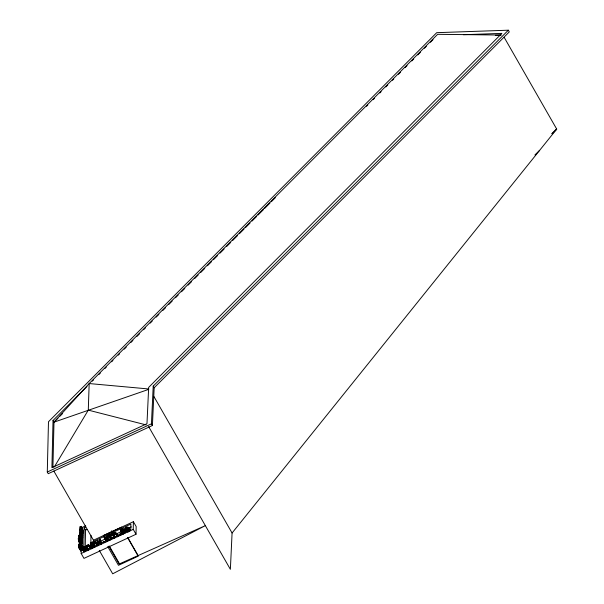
<?xml version="1.0" encoding="UTF-8"?>
<svg xmlns="http://www.w3.org/2000/svg" width="604" height="604" viewBox="0 0 604 604"><rect width="100%" height="100%" fill="white"/><g stroke="black" fill="none" stroke-linecap="round" stroke-linejoin="round"><path stroke-width="0.91" d="M79.72 537.341L82.31 543.434L79.72 537.341L78.596 537.809L79.169 539.281L80.294 538.813L80.543 540.044L80.589 539.38M79.041 545.133C79.69 547.632 77.984 543.374 79.184 544.415M81.344 548.017L79.924 545.654L80.045 547.284L78.92 547.76L78.694 547.081L78.588 546.341L80.355 545.555L80.015 543.66L81.721 547.617L81.54 546.227L80.407 546.718M93.363 540.255L133.378 521.705L136.172 526.575L136.021 534.253L83.971 558.383L81.178 553.513L81.268 548.893M85.715 526.99L84.152 527.715L83.699 551.142L130.758 529.323L130.864 524.068L90.842 542.626L91.77 544.249M85.149 550.765L85.549 530.146L84.152 527.715M90.842 542.626L90.985 535.355M136.021 534.253L133.235 529.383L133.378 521.705M47.286 472.018L48.479 421.766L436.715 32.676L508.349 30.2L509.308 31.876L154.163 387.798L152.404 425.51L48.245 473.687L47.286 472.018L151.445 423.834L153.212 386.13L508.349 30.2M86.976 386.477L53.031 420.49L51.914 467.677L146.976 423.706L148.675 387.383L501.894 33.386L463.366 34.715M52.918 467.504L53.99 422.166L53.031 420.49M86.991 545.676L86.244 546.016L86.999 545.306L88.139 550.131L87.452 550.448L84.545 547.934L85.194 551.475L84.507 551.792L81.049 548.387L81.834 547.662L84.417 550.712L81.834 547.662M84.417 550.712L83.745 546.794L84.356 546.514L87.27 549.036L84.356 546.514M91.038 547.685L90.366 543.766L90.978 543.487L93.877 546.386L92.865 542.996L93.628 542.279L94.76 547.111L94.073 547.42L91.166 544.914L91.816 548.455L91.129 548.764L87.671 545.367L88.456 544.642L91.038 547.685L88.456 544.642M93.877 546.386L92.88 542.626M97.591 540.837L96.98 541.116L97.599 540.467L100.498 543.366L99.486 539.976L100.249 539.259L101.381 544.083L100.694 544.4L97.788 541.886L98.437 545.435L97.75 545.744L94.292 542.347L95.077 541.614L97.659 544.665L95.077 541.614M100.498 543.366L99.501 539.599M106.576 541.712L103.39 535.869L104.13 535.529L107.331 541.003M107.323 541.373L104.13 535.529M104.228 541.516L103.284 541.947L104.228 541.516L104.817 542.52M106.553 540.067L106.81 539.062L106.561 539.689M107.18 536.095L106.176 539.41L107.18 536.095L108.116 535.665L107.119 538.791L110.555 539.9M111.559 539.13L108.395 534.48L109.143 533.762C110.162 537.605 111.665 537.922 113.612 538.089M109.377 536.163L108.879 536.39L108.554 535.839L109.06 535.235L108.403 534.102M108.879 536.39L108.561 535.461M113.265 537.492C111.853 540.459 109.558 535.22 109.135 534.14L109.143 533.762M110.6 538.255L109.392 535.786M110.819 538.572L110.608 537.877M111.045 538.828L111.566 538.753M111.332 534.57L109.807 534.895L111.332 534.57L111.657 535.121L110.124 535.824M114.526 538.089L111.332 532.237L112.08 531.905L115.273 537.379M111.657 535.121L111.34 534.193M115.266 537.749L112.08 531.905M113.454 533.491L113.227 534.253L113.454 533.491C115.19 530.878 117.901 534.034 118.225 536.027M113.446 533.868L113.718 533.151M113.997 533.808L113.552 534.812L114.262 533.558L115.492 533.324L117.478 536.367M113.711 533.528L114.028 532.871M113.99 534.185L114.262 533.558M114.02 533.249L114.398 532.66M114.254 533.936L114.556 533.385M114.39 533.03L114.745 532.532M114.549 533.762L114.835 533.279M114.828 533.657L115.077 533.241M114.737 532.902L115.085 532.471M115.07 532.841L116.504 533.521L118.21 536.405L117.47 536.745L115.296 533.256M119.909 535.627L119.335 534.253L120.279 533.823L120.868 534.819M120.853 535.197L120.279 533.823M120.536 530.561L120.506 531.195L121.042 529.768L122.597 529.044L123.397 528.945L123.76 530.04C117.387 532.215 124.877 530.342 125.239 532.381M120.928 532.033L120.558 531.09L121.283 532.252L124.371 532.267L123.669 533.324L121.721 533.566L122.151 534.306M120.528 530.931L120.634 530.289M120.619 530.659L120.792 530.025M120.785 530.395L121.042 529.768M121.283 532.252L122.861 532.154M121.366 531.271L121.653 530.486M121.034 530.138L121.359 529.527M121.532 531.467L121.412 530.357M121.721 533.566L124.371 532.267M121.751 531.565L121.54 531.097M121.351 529.904L121.751 529.323M121.759 533.543L122.159 533.936M122.031 531.573L124.401 530.901L125.209 531.731L125.096 532.947M121.736 529.693L122.159 529.164M122.151 529.534L122.597 529.044M123.76 530.04L123.397 528.945M124.998 529.753L124.983 528.938L125.662 531.127L127.822 531.965M129.384 528.9L129.399 528.523C128.788 526.318 125.179 526.65 125.051 528.885C125.707 526.937 128.765 526.862 129.384 528.9L126.138 530.38C127.429 533.219 129.943 528.787 130.275 530.221M125.126 530.206L125.005 529.376M125.202 532.66L125.209 531.731M125.662 531.127L127.331 531.611M125.843 529.874L125.723 529.021L125.843 529.874L128.365 528.726L127.112 528.002L125.783 528.915L126.289 527.949L127.376 527.632L128.38 528.349L125.851 529.504M126.138 530.38L129.399 528.523M126.364 530.712L126.145 530.01M126.629 530.961L126.372 530.335M126.915 531.135L126.636 530.584M127.225 531.248L126.923 530.765M127.535 531.293L127.233 530.871M127.859 531.278L129.815 529.519M54.307 466.952L88.282 410.124L89.181 383.555L437.651 34.315L500.995 35.04M111.551 532.668L111.619 530.78M153.854 396.42L232.079 533.007L230.373 569.323L148.584 426.507M81.057 545.933L79.237 542.339L79.298 541.101L78.271 538.768L79.403 538.292L82.303 543.857L79.403 538.292M79.743 538.028L78.505 535.642L79.653 534.85L82.529 540.739L79.653 534.85M80.189 535.431L79.577 533.732L80.702 533.256L82.348 535.876L80.785 532.094L79.637 532.902L80.762 532.434M80.483 531.414L79.871 529.7L80.996 529.225L83.042 533.725L81.381 531.429L82.952 535.001M80.74 530.803L79.917 529.081L81.042 528.613L82.68 531.377C83.216 528.447 78.792 525.918 80.604 529.693M80.687 528.545L80.083 526.831L81.208 526.363L83.254 530.863L81.593 528.56L83.156 532.132M80.317 538.489L80.611 539.055M81.834 539.41L82.423 542.143L80.377 537.673L79.252 538.141M82.718 538.172L80.626 534.344L79.494 534.819L81.593 538.64L82.74 537.87L81.17 534.298L82.808 536.896L81.683 537.364M80.626 534.344L82.257 537.107L80.702 533.256M80.808 531.799L79.683 532.275L80.808 531.799L82.929 535.303L81.797 535.771M80.891 530.659L79.766 531.127L80.891 530.659L82.469 534.238L80.83 531.482M80.913 530.395L82.559 533.007L80.996 529.225M83.141 532.434L81.042 528.613M81.125 527.526L82.771 530.138L81.208 526.363M80.347 545.571L80.257 544.302L81.721 548.153M78.875 546.877L79.66 549.323L80.793 548.847L80.891 547.443L81.668 550.501L81.668 548.862M81.6 545.178L82.099 546.605L81.6 545.178L79.668 546.235L80.793 545.767M82.808 536.896L80.785 532.094M125.715 529.391L125.798 528.545M81.593 549.557C79.977 548.961 80.06 551.512 80.77 550.621M124.975 529.308L125.058 528.508M80.725 541.199L80.498 541.712L82.182 545.457L80.257 541.577L80.43 540.633M79.396 541.599L79.434 542.369M108.116 535.665L107.127 538.421L110.562 539.531M232.079 533.007L556.714 129.097L504.257 37.508M148.75 389.361L53.99 422.166L89.181 383.555L148.705 388.968M92.299 381.139L93.628 379.803M98.95 374.465L100.287 373.136M104.945 368.463L106.274 367.134M111.597 361.796L112.933 360.46M118.256 355.122L119.584 353.793M124.243 349.12L126.244 347.119M130.902 342.453L132.895 340.452M136.889 336.451L139.554 333.778M143.548 329.776L145.541 327.776M150.2 323.11L152.2 321.109M156.187 317.108L158.852 314.435M162.846 310.433L165.511 307.768M168.833 304.431L172.163 301.094M175.492 297.764L178.15 295.092M181.479 291.762L184.809 288.425M188.138 285.088L191.46 281.751M194.79 278.421L198.12 275.084M200.785 272.419L204.771 268.41M207.436 265.745L211.43 261.743M213.423 259.743L217.417 255.741M220.083 253.076L224.076 249.067M226.734 246.402L230.728 242.4M232.729 240.4L237.387 235.734M239.38 233.733L244.039 229.059M245.375 227.723L250.033 223.057M252.027 221.056L256.685 216.391M258.021 215.054L263.344 209.716M264.673 208.38L269.996 203.05M271.332 201.713L275.326 197.712M366.5 106.327L367.836 104.998M373.159 99.66L374.488 98.324M379.81 92.993L381.147 91.657M385.805 86.984L387.798 84.983M392.457 80.317L393.785 78.981M398.444 74.315L400.444 72.314M405.103 67.64L407.096 65.64M411.762 60.974L413.755 58.973M417.749 54.972L420.407 52.299M424.401 48.297L426.401 46.297M430.395 42.295L433.053 39.63M53.99 422.166L57.984 418.164M59.977 416.164L62.642 413.498M552.018 133.733L556.714 129.097L551.935 133.658M534.933 154.918L539.659 150.313M129.641 531.18L130.268 530.599L129.807 529.889M81.683 527.654L85.692 525.797M85.549 530.146L87.112 529.421M103.322 535.559L121.578 527.111M92.238 545.065L131.408 526.907M81.178 553.513L133.235 529.383M103.382 536.239L104.122 535.899M111.325 532.615L112.065 532.275M108.395 534.48L109.135 534.14M81.049 548.387L81.827 548.039M83.737 547.164L84.349 546.884M87.671 545.367L88.448 545.012M90.358 544.144L90.97 543.864M92.865 542.996L93.612 542.656M94.292 542.347L95.07 541.992M99.486 539.976L100.234 539.629M107.172 536.465L108.108 536.042M108.554 535.839L109.052 535.605M123.805 529.655L123.352 529.64M119.328 534.623L120.272 534.193M80.053 527.171L81.185 526.696M79.977 528.258L81.102 527.79M79.894 529.406L81.019 528.938M79.849 530.033L80.974 529.565M79.554 533.996L80.687 533.528M78.505 535.642L80.596 534.668M78.573 538.134L79.698 537.666M79.222 538.549L80.347 538.081M78.248 539.085L79.381 538.617M80.981 538.7L82.74 537.87M81.374 539.04L79.124 539.946L79.418 540.512M79.064 541.003L80.189 540.535M78.996 541.056L80.121 540.588M78.965 541.192L80.09 540.716M78.965 541.358L80.09 540.89M78.996 541.562L80.121 541.086M79.049 541.788L80.181 541.32M79.132 542.052L80.257 541.577M80.415 541.667L81.54 541.199M79.237 542.339L80.37 541.864M79.373 542.649L80.498 542.173M80.672 542.166L81.797 541.697M79.524 542.981L80.657 542.513M79.705 543.336L80.83 542.868M80.959 542.996L82.084 542.52M80.959 543.124L82.084 542.656M78.762 544.234L80.098 543.698M78.739 544.385L79.864 543.91M78.739 544.574L79.864 544.106M78.762 544.816L79.887 544.347M78.852 545.321L79.977 544.853M79.358 545.072L80.596 544.831M79.147 545.714L80.679 545.042M78.618 546.175L80.725 545.253M78.588 546.552L79.713 546.076M78.626 546.801L79.751 546.326M80.445 546.054L81.57 545.586M78.694 547.081L79.819 546.612M78.897 547.171L80.883 546.371M78.792 547.405L79.917 546.937M79.079 548.138L80.204 547.662L80.793 548.847M79.26 548.538L80.385 548.062M79.471 548.961L80.604 548.485M81.555 549.708C79.917 551.814 79.924 548.319 81.351 548.447M80.317 549.202L81.449 548.734M80.392 549.451L81.517 548.983M80.438 549.67L81.563 549.202M80.46 549.866L81.593 549.391M80.74 550.773L81.872 550.304M80.543 550.969L81.819 550.403M128.335 531.852L128.871 531.648M122.967 534.223L123.442 534.102M122.589 529.414L123.39 529.315M495.333 35.319L500.973 35.123M88.282 410.124L146.13 424.914M106.795 539.432L109.573 540.346M81.827 548.251L81.54 546.227M98.384 542.014L100.702 544.03M91.763 545.042L94.081 547.05M85.141 548.062L86.878 549.572M97.599 540.467L100.513 542.996M90.978 543.487L93.892 546.016M80.377 537.673L81.487 538.745M94.307 541.969L97.765 545.367M87.678 544.997L91.136 548.394M81.057 548.017L84.515 551.414M79.992 527.994L80.815 529.308M79.267 547.02L79.501 547.398M111.332 532.237L114.533 537.711M113.258 537.87L113.605 538.458M103.39 535.869L106.591 541.343M153.212 386.13L154.163 387.798M151.445 423.834L152.404 425.51M127.701 537.394L138.399 556.08L118.452 565.306L107.754 546.62M127.595 537.613L137.772 555.393M109.339 546.061L119.517 563.834M108.894 546.167L119.124 564.023L205.352 525.631L112.691 573.8L99.267 550.365M53.839 471.044L93.65 540.557M78.528 535.325L79.358 536.911M78.271 538.768L79.517 541.154M79.63 542.8L79.894 543.336M125.134 529.836L125.368 530.312M79.177 547.994L79.418 548.492M80.083 526.831L80.762 528.334M79.871 529.7L80.551 531.203M79.471 545.306L79.637 545.956M80.4 548.923L80.657 549.716M86.259 545.646L87.255 549.413M100.249 539.259L101.389 543.713M93.628 542.279L94.768 546.733M86.999 545.306L88.146 549.761M96.987 540.746L97.659 544.665M90.366 543.766L91.045 547.315M83.745 546.794L84.424 550.335M97.961 542.4L98.444 545.057M91.34 545.427L91.823 548.085M84.719 548.447L85.202 551.105M120.513 530.825L120.551 531.46M80.626 546.93L80.543 548.024L80.06 546.25L80.626 546.93M82.106 538.224L82.612 539.659L82.106 538.224"/></g></svg>
